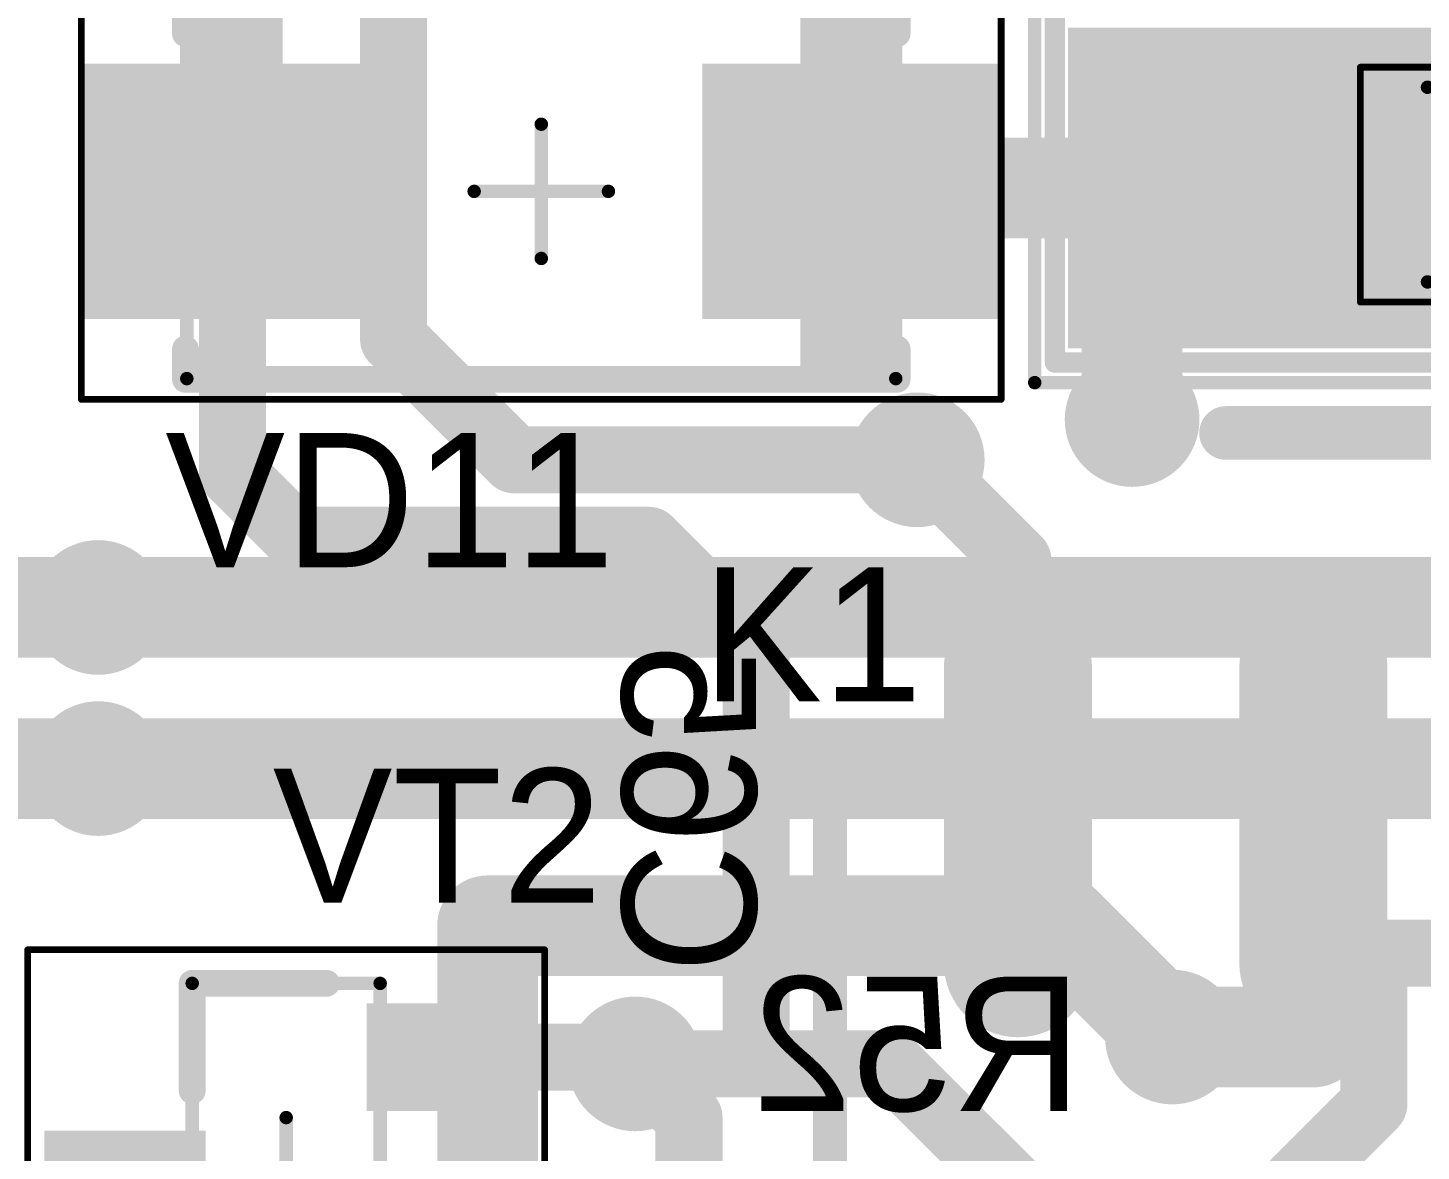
# Model space of a CAD drawing. Header units: millimetres. Extents: x 29 to 180, y 30 to 200.
# Drawn here: x 155.98 to 166.35, y 150.05 to 158.42 of the extents above; entities that cross this region are included whole.
import ezdxf

# ---------------------------------------------------------------- set-up
doc = ezdxf.new("R2010")
doc.units = ezdxf.units.MM
for name, color, linetype in [('BottomLayer', 5, 'Continuous'), ('BottomOverlay', 54, 'Continuous'), ('BottomPaste', 16, 'Continuous'), ('BottomSolder', 6, 'Continuous'), ('Mechanical13', 56, 'Continuous'), ('Mechanical15', 56, 'Continuous'), ('MultiLayer', 9, 'Continuous'), ('TopLayer', 1, 'Continuous'), ('TopOverlay', 2, 'Continuous'), ('TopPaste', 8, 'Continuous'), ('TopSolder', 216, 'Continuous'), ('ViaHoleLayer', 16, 'Continuous')]:
    doc.layers.add(name, color=color, linetype=linetype)

# ---------------------------------------------------------------- blocks, each defined once
blk = doc.blocks.new('DLW5BS_AH__410')
at = {"layer": 'Mechanical15', "const_width": 0.0999998}
for points in [[(-3.4249995, 3.04999898), (3.45000072, 3.04999898)], [(-3.4249995, -3.0250003), (-3.4249995, 3.04999898)], [(3.45000072, -3.0250003), (3.45000072, 3.04999898)], [(0, -0.50000154), (0, 0.499999)], [(-0.50000154, 0), (0.499999, 0)], [(-3.4249995, -3.0250003), (3.45000072, -3.0250003)]]:
    blk.add_lwpolyline(points, dxfattribs=at)
at = {"layer": 'Mechanical15', "const_width": 0.0499999}
for points in [[(-3.44999818, 3.04999898, 1), (-3.40000082, 3.04999898, 1)], [(-3.44999818, 3.04999898, 1), (-3.40000082, 3.04999898, 1)], [(3.42500204, 3.04999898, 1), (3.4749994, 3.04999898, 1)], [(3.42500204, 3.04999898, 1), (3.4749994, 3.04999898, 1)], [(-0.02499868, 0.499999, 1), (0.02499868, 0.499999, 1)], [(-0.52500022, 0, 1), (-0.47500286, 0, 1)], [(0.47500032, 0, 1), (0.52499768, 0, 1)], [(-0.02499868, -0.50000154, 1), (0.02499868, -0.50000154, 1)], [(-3.44999818, -3.0250003, 1), (-3.40000082, -3.0250003, 1)], [(-3.44999818, -3.0250003, 1), (-3.40000082, -3.0250003, 1)], [(3.42500204, -3.0250003, 1), (3.4749994, -3.0250003, 1)], [(3.42500204, -3.0250003, 1), (3.4749994, -3.0250003, 1)]]:
    blk.add_lwpolyline(points, format="xyb", close=True, dxfattribs=at)
at = {"layer": 'TopLayer'}
for points in [[(-3.0764988, 0.4826), (-0.4795012, 0.4826), (-3.0764988, 2.667), (-0.4795012, 2.667)], [(0.4795012, 0.4826), (3.0764988, 0.4826), (0.4795012, 2.667), (3.0764988, 2.667)], [(-3.0764988, -2.667), (-0.4795012, -2.667), (-3.0764988, -0.4826), (-0.4795012, -0.4826)], [(0.4795012, -2.667), (3.0764988, -2.667), (0.4795012, -0.4826), (3.0764988, -0.4826)]]:
    blk.add_solid(points, dxfattribs=at)
at = {"layer": 'TopOverlay'}
for points, const_width in [([(-3.2749998, -2.8750006), (-3.2749998, 2.89999928)], 0.1524), ([(-3.2749998, 2.89999928), (3.30000102, 2.89999928)], 0.1524), ([(3.30000102, -2.8750006), (3.30000102, 2.89999928)], 0.1524), ([(-3.2749998, -2.8750006), (3.30000102, -2.8750006)], 0.1524), ([(-2.00000108, -3.40000082), (2.00000108, -3.40000082)], 0.3999992)]:
    blk.add_lwpolyline(points, dxfattribs=dict(at, const_width=const_width))
for points, const_width in [([(-3.3130998, 2.89999928, 1), (-3.2368998, 2.89999928, 1)], 0.07619999999999999), ([(-3.3130998, 2.89999928, 1), (-3.2368998, 2.89999928, 1)], 0.07619999999999999), ([(3.26190102, 2.89999928, 1), (3.33810102, 2.89999928, 1)], 0.07619999999999999), ([(3.26190102, 2.89999928, 1), (3.33810102, 2.89999928, 1)], 0.07619999999999999), ([(-3.3130998, -2.8750006, 1), (-3.2368998, -2.8750006, 1)], 0.07619999999999999), ([(-3.3130998, -2.8750006, 1), (-3.2368998, -2.8750006, 1)], 0.07619999999999999), ([(3.26190102, -2.8750006, 1), (3.33810102, -2.8750006, 1)], 0.07619999999999999), ([(3.26190102, -2.8750006, 1), (3.33810102, -2.8750006, 1)], 0.07619999999999999), ([(-2.10000088, -3.40000082, 1), (-1.90000128, -3.40000082, 1)], 0.1999996), ([(1.90000128, -3.40000082, 1), (2.10000088, -3.40000082, 1)], 0.1999996)]:
    blk.add_lwpolyline(points, format="xyb", close=True, dxfattribs=dict(at, const_width=const_width))
at = {"layer": 'TopPaste'}
for points in [[(-3.0764988, 0.4826), (-0.4795012, 0.4826), (-3.0764988, 2.667), (-0.4795012, 2.667)], [(0.4795012, 0.4826), (3.0764988, 0.4826), (0.4795012, 2.667), (3.0764988, 2.667)], [(-3.0764988, -2.667), (-0.4795012, -2.667), (-3.0764988, -0.4826), (-0.4795012, -0.4826)], [(0.4795012, -2.667), (3.0764988, -2.667), (0.4795012, -0.4826), (3.0764988, -0.4826)]]:
    blk.add_solid(points, dxfattribs=at)
at = {"layer": 'TopSolder'}
for points in [[(-3.1780988, 0.381), (-0.3779012, 0.381), (-3.1780988, 2.7686), (-0.3779012, 2.7686)], [(0.3779012, 0.381), (3.1780988, 0.381), (0.3779012, 2.7686), (3.1780988, 2.7686)], [(-3.1780988, -2.7686), (-0.3779012, -2.7686), (-3.1780988, -0.381), (-0.3779012, -0.381)], [(0.3779012, -2.7686), (3.1780988, -2.7686), (0.3779012, -0.381), (3.1780988, -0.381)]]:
    blk.add_solid(points, dxfattribs=at)
blk = doc.blocks.new('SMD_L_L2_W1_25_B_411')
at = {"layer": 'BottomLayer'}
for points in [[(-1.4550009, 0.7349998), (-1.4550009, -0.7349998), (-0.36500054, 0.7349998), (-0.36500054, -0.7349998)], [(0.364998, 0.7349998), (0.364998, -0.7349998), (1.45499836, 0.7349998), (1.45499836, -0.7349998)]]:
    blk.add_solid(points, dxfattribs=at)
at = {"layer": 'BottomOverlay', "const_width": 0.1999996}
for points in [[(-0.0999998, 0.635), (0.0999998, 0.635)], [(-0.0999998, -0.635), (0.0999998, -0.635)]]:
    blk.add_lwpolyline(points, dxfattribs=at)
at = {"layer": 'BottomOverlay', "const_width": 0.0999998}
for points in [[(-0.1499997, 0.635, 1), (-0.0499999, 0.635, 1)], [(0.0499999, 0.635, 1), (0.1499997, 0.635, 1)], [(-0.1499997, -0.635, 1), (-0.0499999, -0.635, 1)], [(0.0499999, -0.635, 1), (0.1499997, -0.635, 1)]]:
    blk.add_lwpolyline(points, format="xyb", close=True, dxfattribs=at)
at = {"layer": 'BottomPaste'}
for points in [[(-1.4550009, 0.7349998), (-1.4550009, -0.7349998), (-0.36500054, 0.7349998), (-0.36500054, -0.7349998)], [(0.364998, 0.7349998), (0.364998, -0.7349998), (1.45499836, 0.7349998), (1.45499836, -0.7349998)]]:
    blk.add_solid(points, dxfattribs=at)
at = {"layer": 'BottomSolder'}
for points in [[(-1.5566009, 0.8365998), (-1.5566009, -0.8365998), (-0.26340054, 0.8365998), (-0.26340054, -0.8365998)], [(0.263398, 0.8365998), (0.263398, -0.8365998), (1.55659836, 0.8365998), (1.55659836, -0.8365998)]]:
    blk.add_solid(points, dxfattribs=at)
at = {"layer": 'Mechanical13', "const_width": 0.0999998}
for points in [[(-1.10000034, 0.72499982), (1.10000034, 0.72499982)], [(-1.10000034, -0.72499982), (-1.10000034, 0.72499982)], [(1.10000034, -0.72499982), (1.10000034, 0.72499982)], [(-1.10000034, -0.72499982), (1.10000034, -0.72499982)]]:
    blk.add_lwpolyline(points, dxfattribs=at)
at = {"layer": 'Mechanical13', "const_width": 0.0499999}
for points in [[(-1.12499902, 0.72499982, 1), (-1.07500166, 0.72499982, 1)], [(-1.12499902, 0.72499982, 1), (-1.07500166, 0.72499982, 1)], [(1.07500166, 0.72499982, 1), (1.12499902, 0.72499982, 1)], [(1.07500166, 0.72499982, 1), (1.12499902, 0.72499982, 1)], [(-1.12499902, -0.72499982, 1), (-1.07500166, -0.72499982, 1)], [(-1.12499902, -0.72499982, 1), (-1.07500166, -0.72499982, 1)], [(1.07500166, -0.72499982, 1), (1.12499902, -0.72499982, 1)], [(1.07500166, -0.72499982, 1), (1.12499902, -0.72499982, 1)]]:
    blk.add_lwpolyline(points, format="xyb", close=True, dxfattribs=at)
at = {"layer": 'Mechanical15'}
for points, const_width in [([(-1.59999934, 0.8749995199999999), (1.59999934, 0.8749995199999999)], 0.0499999), ([(-1.59999934, -0.8749995199999999), (-1.59999934, 0.8749995199999999)], 0.0499999), ([(1.59999934, -0.8749995199999999), (1.59999934, 0.8749995199999999)], 0.0499999), ([(0, -0.499999), (0, 0.499999)], 0.0999998), ([(-0.50000154, 0), (0.499999, 0)], 0.0999998), ([(-1.59999934, -0.8749995199999999), (1.59999934, -0.8749995199999999)], 0.0499999)]:
    blk.add_lwpolyline(points, dxfattribs=dict(at, const_width=const_width))
for points, const_width in [([(-1.61249868, 0.8749995199999999, 1), (-1.5875, 0.8749995199999999, 1)], 0.02499868), ([(-1.61249868, 0.8749995199999999, 1), (-1.5875, 0.8749995199999999, 1)], 0.02499868), ([(1.5875, 0.8749995199999999, 1), (1.61249868, 0.8749995199999999, 1)], 0.02499868), ([(1.5875, 0.8749995199999999, 1), (1.61249868, 0.8749995199999999, 1)], 0.02499868), ([(-0.02499868, 0.499999, 1), (0.02499868, 0.499999, 1)], 0.0499999), ([(-0.52500022, 0, 1), (-0.47500286, 0, 1)], 0.0499999), ([(0.47500032, 0, 1), (0.52499768, 0, 1)], 0.0499999), ([(-0.02499868, -0.499999, 1), (0.02499868, -0.499999, 1)], 0.0499999), ([(-1.61249868, -0.8749995199999999, 1), (-1.5875, -0.8749995199999999, 1)], 0.02499868), ([(-1.61249868, -0.8749995199999999, 1), (-1.5875, -0.8749995199999999, 1)], 0.02499868), ([(1.5875, -0.8749995199999999, 1), (1.61249868, -0.8749995199999999, 1)], 0.02499868), ([(1.5875, -0.8749995199999999, 1), (1.61249868, -0.8749995199999999, 1)], 0.02499868)]:
    blk.add_lwpolyline(points, format="xyb", close=True, dxfattribs=dict(at, const_width=const_width))
blk = doc.blocks.new('DO_214AC_NOPOLARITY_557')
at = {"layer": 'Mechanical13', "const_width": 0.0999998}
for points in [[(2.6399998, 1.39499848), (-2.6399998, 1.39499848)], [(-2.6399998, 1.39499848), (-2.6399998, -1.39500102)], [(2.6399998, 1.39499848), (2.6399998, -1.39500102)], [(2.6399998, -1.39500102), (-2.6399998, -1.39500102)]]:
    blk.add_lwpolyline(points, dxfattribs=at)
at = {"layer": 'Mechanical13', "const_width": 0.0499999}
for points in [[(-2.66499848, 1.39499848, 1), (-2.61500112, 1.39499848, 1)], [(-2.66499848, 1.39499848, 1), (-2.61500112, 1.39499848, 1)], [(2.61500112, 1.39499848, 1), (2.66499848, 1.39499848, 1)], [(2.61500112, 1.39499848, 1), (2.66499848, 1.39499848, 1)], [(-2.66499848, -1.39500102, 1), (-2.61500112, -1.39500102, 1)], [(-2.66499848, -1.39500102, 1), (-2.61500112, -1.39500102, 1)], [(2.61500112, -1.39500102, 1), (2.66499848, -1.39500102, 1)], [(2.61500112, -1.39500102, 1), (2.66499848, -1.39500102, 1)]]:
    blk.add_lwpolyline(points, format="xyb", close=True, dxfattribs=at)
at = {"layer": 'Mechanical13'}
blk.add_solid([(-2.6399744, -1.39499594), (-1.9298158, -1.39499594), (-2.6399744, 1.39500102), (-1.9298158, 1.39500102)], dxfattribs=at)
at = {"layer": 'Mechanical15'}
for points, const_width in [([(3.4249995, 1.54999944), (-3.4249995, 1.54999944)], 0.0499999), ([(-3.4249995, 1.54999944), (-3.4249995, -1.52500076)], 0.0499999), ([(3.4249995, 1.54999944), (3.4249995, -1.52500076)], 0.0499999), ([(0, 0.499999), (0, -0.50000154)], 0.0999998), ([(0.499999, 0), (-0.499999, 0)], 0.0999998), ([(3.4249995, -1.52500076), (-3.4249995, -1.52500076)], 0.0499999)]:
    blk.add_lwpolyline(points, dxfattribs=dict(at, const_width=const_width))
for points, const_width in [([(-3.43749884, 1.54999944, 1), (-3.41250016, 1.54999944, 1)], 0.02499868), ([(-3.43749884, 1.54999944, 1), (-3.41250016, 1.54999944, 1)], 0.02499868), ([(3.41250016, 1.54999944, 1), (3.43749884, 1.54999944, 1)], 0.02499868), ([(3.41250016, 1.54999944, 1), (3.43749884, 1.54999944, 1)], 0.02499868), ([(-0.02499868, 0.499999, 1), (0.02499868, 0.499999, 1)], 0.0499999), ([(-0.52499768, 0, 1), (-0.47500032, 0, 1)], 0.0499999), ([(0.47500032, 0, 1), (0.52499768, 0, 1)], 0.0499999), ([(-0.02499868, -0.50000154, 1), (0.02499868, -0.50000154, 1)], 0.0499999), ([(-3.43749884, -1.52500076, 1), (-3.41250016, -1.52500076, 1)], 0.02499868), ([(-3.43749884, -1.52500076, 1), (-3.41250016, -1.52500076, 1)], 0.02499868), ([(3.41250016, -1.52500076, 1), (3.43749884, -1.52500076, 1)], 0.02499868), ([(3.41250016, -1.52500076, 1), (3.43749884, -1.52500076, 1)], 0.02499868)]:
    blk.add_lwpolyline(points, format="xyb", close=True, dxfattribs=dict(at, const_width=const_width))
at = {"layer": 'TopLayer'}
for points in [[(-1.29999994, -0.8499983), (-1.29999994, 0.8499983), (-3.30000102, -0.8499983), (-3.30000102, 0.8499983)], [(3.30000102, -0.8499983), (3.30000102, 0.8499983), (1.29999994, -0.8499983), (1.29999994, 0.8499983)]]:
    blk.add_solid(points, dxfattribs=at)
at = {"layer": 'TopOverlay', "const_width": 0.1999996}
for points in [[(-2.64999978, 1.39999974), (-2.64999978, 1.17499892)], [(2.64999978, 1.39999974), (-2.64999978, 1.39999974)], [(2.64999978, 1.39999974), (2.64999978, 1.17499892)], [(-2.64999978, -1.17500146), (-2.64999978, -1.39999974)], [(2.64999978, -1.17500146), (2.64999978, -1.39999974)], [(2.64999978, -1.39999974), (-2.64999978, -1.39999974)]]:
    blk.add_lwpolyline(points, dxfattribs=at)
at = {"layer": 'TopOverlay', "const_width": 0.0999998}
for points in [[(-2.69999968, 1.39999974, 1), (-2.59999988, 1.39999974, 1)], [(-2.69999968, 1.39999974, 1), (-2.59999988, 1.39999974, 1)], [(2.59999988, 1.39999974, 1), (2.69999968, 1.39999974, 1)], [(2.59999988, 1.39999974, 1), (2.69999968, 1.39999974, 1)], [(-2.69999968, 1.17499892, 1), (-2.59999988, 1.17499892, 1)], [(2.59999988, 1.17499892, 1), (2.69999968, 1.17499892, 1)], [(-2.69999968, -1.17500146, 1), (-2.59999988, -1.17500146, 1)], [(2.59999988, -1.17500146, 1), (2.69999968, -1.17500146, 1)], [(-2.69999968, -1.39999974, 1), (-2.59999988, -1.39999974, 1)], [(-2.69999968, -1.39999974, 1), (-2.59999988, -1.39999974, 1)], [(2.59999988, -1.39999974, 1), (2.69999968, -1.39999974, 1)], [(2.59999988, -1.39999974, 1), (2.69999968, -1.39999974, 1)]]:
    blk.add_lwpolyline(points, format="xyb", close=True, dxfattribs=at)
at = {"layer": 'TopPaste'}
for points in [[(-1.29999994, -0.8499983), (-1.29999994, 0.8499983), (-3.30000102, -0.8499983), (-3.30000102, 0.8499983)], [(3.30000102, -0.8499983), (3.30000102, 0.8499983), (1.29999994, -0.8499983), (1.29999994, 0.8499983)]]:
    blk.add_solid(points, dxfattribs=at)
at = {"layer": 'TopSolder'}
for points in [[(-1.19839994, -0.9515982999999999), (-1.19839994, 0.9515982999999999), (-3.40160102, -0.9515982999999999), (-3.40160102, 0.9515982999999999)], [(3.40160102, -0.9515982999999999), (3.40160102, 0.9515982999999999), (1.19839994, -0.9515982999999999), (1.19839994, 0.9515982999999999)]]:
    blk.add_solid(points, dxfattribs=at)
blk = doc.blocks.new('SOT23_3_572')
at = {"layer": 'Mechanical13', "const_width": 0.0999998}
for points in [[(0.6999985999999999, 1.49999954), (-0.7000011399999999, 1.49999954)], [(-0.7000011399999999, 1.49999954), (-0.7000011399999999, -1.49999954)], [(0.6999985999999999, 1.49999954), (0.6999985999999999, -1.49999954)], [(0.6999985999999999, -1.49999954), (-0.7000011399999999, -1.49999954)]]:
    blk.add_lwpolyline(points, dxfattribs=at)
at = {"layer": 'Mechanical13', "const_width": 0.0499999}
for points in [[(-0.72499982, 1.49999954, 1), (-0.67500246, 1.49999954, 1)], [(-0.72499982, 1.49999954, 1), (-0.67500246, 1.49999954, 1)], [(0.67499992, 1.49999954, 1), (0.72499728, 1.49999954, 1)], [(0.67499992, 1.49999954, 1), (0.72499728, 1.49999954, 1)], [(-0.72499982, -1.49999954, 1), (-0.67500246, -1.49999954, 1)], [(-0.72499982, -1.49999954, 1), (-0.67500246, -1.49999954, 1)], [(0.67499992, -1.49999954, 1), (0.72499728, -1.49999954, 1)], [(0.67499992, -1.49999954, 1), (0.72499728, -1.49999954, 1)]]:
    blk.add_lwpolyline(points, format="xyb", close=True, dxfattribs=at)
at = {"layer": 'Mechanical15'}
for points, const_width in [([(1.92499996, 1.75000158), (-1.92499996, 1.75000158)], 0.0499999), ([(-1.92499996, 1.75000158), (-1.92499996, -1.74999904)], 0.0499999), ([(1.92499996, 1.75000158), (1.92499996, -1.74999904)], 0.0499999), ([(0, 0.50000154), (0, -0.499999)], 0.0999998), ([(0.499999, 0), (-0.499999, 0)], 0.0999998), ([(1.92499996, -1.74999904), (-1.92499996, -1.74999904)], 0.0499999)]:
    blk.add_lwpolyline(points, dxfattribs=dict(at, const_width=const_width))
for points, const_width in [([(-1.9374993, 1.75000158, 1), (-1.91250062, 1.75000158, 1)], 0.02499868), ([(-1.9374993, 1.75000158, 1), (-1.91250062, 1.75000158, 1)], 0.02499868), ([(1.91250062, 1.75000158, 1), (1.9374993, 1.75000158, 1)], 0.02499868), ([(1.91250062, 1.75000158, 1), (1.9374993, 1.75000158, 1)], 0.02499868), ([(-0.02499868, 0.50000154, 1), (0.02499868, 0.50000154, 1)], 0.0499999), ([(-0.52499768, 0, 1), (-0.47500032, 0, 1)], 0.0499999), ([(0.47500032, 0, 1), (0.52499768, 0, 1)], 0.0499999), ([(-0.02499868, -0.499999, 1), (0.02499868, -0.499999, 1)], 0.0499999), ([(-1.9374993, -1.74999904, 1), (-1.91250062, -1.74999904, 1)], 0.02499868), ([(-1.9374993, -1.74999904, 1), (-1.91250062, -1.74999904, 1)], 0.02499868), ([(1.91250062, -1.74999904, 1), (1.9374993, -1.74999904, 1)], 0.02499868), ([(1.91250062, -1.74999904, 1), (1.9374993, -1.74999904, 1)], 0.02499868)]:
    blk.add_lwpolyline(points, format="xyb", close=True, dxfattribs=dict(at, const_width=const_width))
at = {"layer": 'TopLayer'}
for points in [[(-0.7000011399999999, 0.6500012399999999), (-0.7000011399999999, 1.25000004), (-1.69999914, 0.6500012399999999), (-1.69999914, 1.25000004)], [(1.69999914, -0.2999994), (1.69999914, 0.2999994), (0.7000011399999999, -0.2999994), (0.7000011399999999, 0.2999994)], [(-0.7000011399999999, -1.2499975), (-0.7000011399999999, -0.6499986999999999), (-1.69999914, -1.2499975), (-1.69999914, -0.6499986999999999)]]:
    blk.add_solid(points, dxfattribs=at)
at = {"layer": 'TopOverlay'}
for points, const_width in [([(-1.07499912, 1.80000148, 1), (-1.32500116, 1.80000148, 1)], 0.2499995), ([(-1.3875004, 1.80000148, 1), (-1.26250192, 1.80000148, 1)], 0.12499848), ([(-1.13749836, 1.80000148, 1), (-1.01249988, 1.80000148, 1)], 0.12499848), ([(-0.3499993, 1.49999954, 1), (-0.2499995, 1.49999954, 1)], 0.0999998), ([(0.6499986999999999, 1.49999954, 1), (0.7499985, 1.49999954, 1)], 0.0999998), ([(0.6499986999999999, 1.49999954, 1), (0.7499985, 1.49999954, 1)], 0.0999998), ([(0.6499986999999999, 0.7000011399999999, 1), (0.7499985, 0.7000011399999999, 1)], 0.0999998), ([(0.6499986999999999, -0.6999985999999999, 1), (0.7499985, -0.6999985999999999, 1)], 0.0999998), ([(-0.3499993, -1.49999954, 1), (-0.2499995, -1.49999954, 1)], 0.0999998), ([(0.6499986999999999, -1.49999954, 1), (0.7499985, -1.49999954, 1)], 0.0999998), ([(0.6499986999999999, -1.49999954, 1), (0.7499985, -1.49999954, 1)], 0.0999998)]:
    blk.add_lwpolyline(points, format="xyb", close=True, dxfattribs=dict(at, const_width=const_width))
at = {"layer": 'TopOverlay', "const_width": 0.1999996}
for points in [[(0.6999985999999999, 1.49999954), (-0.2999994, 1.49999954)], [(0.6999985999999999, 1.49999954), (0.6999985999999999, 0.7000011399999999)], [(0.6999985999999999, -0.6999985999999999), (0.6999985999999999, -1.49999954)], [(0.6999985999999999, -1.49999954), (-0.2999994, -1.49999954)]]:
    blk.add_lwpolyline(points, dxfattribs=at)
at = {"layer": 'TopPaste'}
for points in [[(-0.7000011399999999, 0.6500012399999999), (-0.7000011399999999, 1.25000004), (-1.69999914, 0.6500012399999999), (-1.69999914, 1.25000004)], [(1.69999914, -0.2999994), (1.69999914, 0.2999994), (0.7000011399999999, -0.2999994), (0.7000011399999999, 0.2999994)], [(-0.7000011399999999, -1.2499975), (-0.7000011399999999, -0.6499986999999999), (-1.69999914, -1.2499975), (-1.69999914, -0.6499986999999999)]]:
    blk.add_solid(points, dxfattribs=at)
at = {"layer": 'TopSolder'}
for points in [[(-0.59840114, 0.54840124), (-0.59840114, 1.35160004), (-1.80159914, 0.54840124), (-1.80159914, 1.35160004)], [(1.80159914, -0.4015994), (1.80159914, 0.4015994), (0.59840114, -0.4015994), (0.59840114, 0.4015994)], [(-0.59840114, -1.3515975), (-0.59840114, -0.5483987), (-1.80159914, -1.3515975), (-1.80159914, -0.5483987)]]:
    blk.add_solid(points, dxfattribs=at)
blk = doc.blocks.new('FTR_B4GA_606')
at = {"layer": 'Mechanical13', "const_width": 0.254}
for points in [[(-0.1999996, -8.99999978), (-0.1999996, 1.49999954)], [(5.49999916, -8.99999978), (-0.1999996, -8.99999978)]]:
    blk.add_lwpolyline(points, dxfattribs=at)
at = {"layer": 'Mechanical13', "const_width": 0.127}
blk.add_lwpolyline([(-0.2634996, -8.99999978, 1), (-0.1364996, -8.99999978, 1)], format="xyb", close=True, dxfattribs=at)
blk.add_lwpolyline([(-0.2634996, -8.99999978, 1), (-0.1364996, -8.99999978, 1)], format="xyb", close=True, dxfattribs=at)
at = {"layer": 'TopLayer', "const_width": 0.90000074}
for points in [[(1.0999978, -5.400001899999999), (-1.0999978, -5.400001899999999)], [(1.0999978, -7.60000258), (-1.0999978, -7.60000258)]]:
    blk.add_lwpolyline(points, dxfattribs=at)
at = {"layer": 'TopLayer', "const_width": 0.4499991}
for points in [[(-1.32499862, -5.400001899999999, 1), (-0.8749969799999999, -5.400001899999999, 1)], [(0.8749969799999999, -5.400001899999999, 1), (1.32499862, -5.400001899999999, 1)], [(-1.32499862, -7.60000258, 1), (-0.8749969799999999, -7.60000258, 1)], [(0.8749969799999999, -7.60000258, 1), (1.32499862, -7.60000258, 1)]]:
    blk.add_lwpolyline(points, format="xyb", close=True, dxfattribs=at)
at = {"layer": 'TopOverlay', "const_width": 0.1999996}
for points in [[(-0.1999996, -4.60000096), (-0.1999996, -3.99999962)], [(-0.1999996, -6.7999991), (-0.1999996, -6.300000099999999)], [(-0.1999996, -8.99999978), (-0.1999996, -8.60000058)], [(5.49999916, -8.99999978), (-0.1999996, -8.99999978)]]:
    blk.add_lwpolyline(points, dxfattribs=at)
at = {"layer": 'TopOverlay', "const_width": 0.0999998}
for points in [[(-0.2499995, -4.60000096, 1), (-0.1499997, -4.60000096, 1)], [(-0.2499995, -6.300000099999999, 1), (-0.1499997, -6.300000099999999, 1)], [(-0.2499995, -6.7999991, 1), (-0.1499997, -6.7999991, 1)], [(-0.2499995, -8.60000058, 1), (-0.1499997, -8.60000058, 1)], [(-0.2499995, -8.99999978, 1), (-0.1499997, -8.99999978, 1)], [(-0.2499995, -8.99999978, 1), (-0.1499997, -8.99999978, 1)]]:
    blk.add_lwpolyline(points, format="xyb", close=True, dxfattribs=at)
at = {"layer": 'TopPaste', "const_width": 0.90000074}
for points in [[(1.0999978, -5.400001899999999), (-1.0999978, -5.400001899999999)], [(1.0999978, -7.60000258), (-1.0999978, -7.60000258)]]:
    blk.add_lwpolyline(points, dxfattribs=at)
at = {"layer": 'TopPaste', "const_width": 0.4499991}
for points in [[(-1.32499862, -5.400001899999999, 1), (-0.8749969799999999, -5.400001899999999, 1)], [(0.8749969799999999, -5.400001899999999, 1), (1.32499862, -5.400001899999999, 1)], [(-1.32499862, -7.60000258, 1), (-0.8749969799999999, -7.60000258, 1)], [(0.8749969799999999, -7.60000258, 1), (1.32499862, -7.60000258, 1)]]:
    blk.add_lwpolyline(points, format="xyb", close=True, dxfattribs=at)
at = {"layer": 'TopSolder', "const_width": 1.10320074}
for points in [[(1.0999978, -5.400001899999999), (-1.0999978, -5.400001899999999)], [(1.0999978, -7.60000258), (-1.0999978, -7.60000258)]]:
    blk.add_lwpolyline(points, dxfattribs=at)
at = {"layer": 'TopSolder', "const_width": 0.5515991}
for points in [[(-1.37579862, -5.400001899999999, 1), (-0.82419698, -5.400001899999999, 1)], [(0.82419698, -5.400001899999999, 1), (1.37579862, -5.400001899999999, 1)], [(-1.37579862, -7.60000258, 1), (-0.82419698, -7.60000258, 1)], [(0.82419698, -7.60000258, 1), (1.37579862, -7.60000258, 1)]]:
    blk.add_lwpolyline(points, format="xyb", close=True, dxfattribs=at)

msp = doc.modelspace()

# ---------------------------------------------------------------- linework, layer by layer
at = {"layer": 'BottomLayer'}
for points, const_width in [([(158.7000001, 156.10000022), (158.7000001, 186.69999998)], 0.499999), ([(164.2000018, 156.50000196), (164.9500003, 157.25000046)], 0.75000104), ([(164.9500003, 157.25000046), (166.58999956, 157.25000046)], 0.75000104), ([(164.2000018, 155.50000142), (164.2000018, 156.50000196)], 0.75000104), ([(158.7000001, 156.10000022), (159.5999983, 155.20000202)], 0.499999), ([(159.5999983, 155.20000202), (162.59999992, 155.20000202)], 0.499999), ([(156.50000196, 154.10000168), (168.95649978, 154.10000168)], 0.75000104), ([(156.50000196, 152.90000154), (169.10000216, 152.90000154)], 0.75000104), ([(159.40000124, 146.70000124), (159.40000124, 151.72900312)], 0.75000104), ([(159.40000124, 151.72900312), (163.67099854, 151.72900312)], 0.75000104), ([(163.67099854, 151.72900312), (164.5000012, 150.90000046)], 0.75000104), ([(166.00000074, 151.52500048), (168.70000042, 151.52500048)], 0.499999), ([(166.00000074, 150.39999892), (166.00000074, 151.52500048)], 0.499999), ([(160.50000158, 150.70000086), (160.90000078, 150.30000166)], 0.499999), ([(164.90000294, 149.30000112), (166.00000074, 150.39999892)], 0.499999), ([(160.90000078, 149.30000112), (160.90000078, 150.30000166)], 0.499999)]:
    msp.add_lwpolyline(points, dxfattribs=dict(at, const_width=const_width))
for points, const_width in [([(164.76250004, 157.25000046, 1), (165.13750056, 157.25000046, 1)], 0.37500052), ([(164.76250004, 157.25000046, 1), (165.13750056, 157.25000046, 1)], 0.37500052), ([(166.4024993, 157.25000046, 1), (166.77749982, 157.25000046, 1)], 0.37500052), ([(164.01250154, 156.50000196, 1), (164.38750206, 156.50000196, 1)], 0.37500052), ([(164.01250154, 156.50000196, 1), (164.38750206, 156.50000196, 1)], 0.37500052), ([(158.57500162, 156.10000022, 1), (158.82499858, 156.10000022, 1)], 0.2499995), ([(158.57500162, 156.10000022, 1), (158.82499858, 156.10000022, 1)], 0.2499995), ([(164.0000022, 155.50000142, 1), (164.4000014, 155.50000142, 1)], 0.3999992), ([(164.01250154, 155.50000142, 1), (164.38750206, 155.50000142, 1)], 0.37500052), ([(162.40000032, 155.20000202, 1), (162.79999952, 155.20000202, 1)], 0.3999992), ([(159.47499982, 155.20000202, 1), (159.72499678, 155.20000202, 1)], 0.2499995), ([(159.47499982, 155.20000202, 1), (159.72499678, 155.20000202, 1)], 0.2499995), ([(162.47500144, 155.20000202, 1), (162.7249984, 155.20000202, 1)], 0.2499995), ([(156.30000236, 154.10000168, 1), (156.70000156, 154.10000168, 1)], 0.3999992), ([(156.3125017, 154.10000168, 1), (156.68750222, 154.10000168, 1)], 0.37500052), ([(156.30000236, 152.90000154, 1), (156.70000156, 152.90000154, 1)], 0.3999992), ([(156.3125017, 152.90000154, 1), (156.68750222, 152.90000154, 1)], 0.37500052), ([(159.21250098, 151.72900312, 1), (159.5875015, 151.72900312, 1)], 0.37500052), ([(159.21250098, 151.72900312, 1), (159.5875015, 151.72900312, 1)], 0.37500052), ([(163.48349828, 151.72900312, 1), (163.8584988, 151.72900312, 1)], 0.37500052), ([(163.48349828, 151.72900312, 1), (163.8584988, 151.72900312, 1)], 0.37500052), ([(165.87500226, 151.52500048, 1), (166.12499922, 151.52500048, 1)], 0.2499995), ([(165.87500226, 151.52500048, 1), (166.12499922, 151.52500048, 1)], 0.2499995), ([(164.3000016, 150.90000046, 1), (164.7000008, 150.90000046, 1)], 0.3999992), ([(164.31250094, 150.90000046, 1), (164.68750146, 150.90000046, 1)], 0.37500052), ([(160.30000198, 150.70000086, 1), (160.70000118, 150.70000086, 1)], 0.3999992), ([(160.3750031, 150.70000086, 1), (160.62500006, 150.70000086, 1)], 0.2499995), ([(165.87500226, 150.39999892, 1), (166.12499922, 150.39999892, 1)], 0.2499995), ([(165.87500226, 150.39999892, 1), (166.12499922, 150.39999892, 1)], 0.2499995), ([(160.7750023, 150.30000166, 1), (161.02499926, 150.30000166, 1)], 0.2499995), ([(160.7750023, 150.30000166, 1), (161.02499926, 150.30000166, 1)], 0.2499995)]:
    msp.add_lwpolyline(points, format="xyb", close=True, dxfattribs=dict(at, const_width=const_width))
at = {"layer": 'BottomSolder', "const_width": 0.5015992}
for points in [[(163.9492022, 155.50000142, 1), (164.4508014, 155.50000142, 1)], [(162.34920032, 155.20000202, 1), (162.85079952, 155.20000202, 1)], [(156.24920236, 154.10000168, 1), (156.75080156, 154.10000168, 1)], [(156.24920236, 152.90000154, 1), (156.75080156, 152.90000154, 1)], [(164.2492016, 150.90000046, 1), (164.7508008, 150.90000046, 1)], [(160.24920198, 150.70000086, 1), (160.75080118, 150.70000086, 1)]]:
    msp.add_lwpolyline(points, format="xyb", close=True, dxfattribs=at)
at = {"layer": 'MultiLayer', "const_width": 0.3999992}
for points in [[(164.0000022, 155.50000142, 1), (164.4000014, 155.50000142, 1)], [(162.40000032, 155.20000202, 1), (162.79999952, 155.20000202, 1)], [(156.30000236, 154.10000168, 1), (156.70000156, 154.10000168, 1)], [(156.30000236, 152.90000154, 1), (156.70000156, 152.90000154, 1)], [(164.3000016, 150.90000046, 1), (164.7000008, 150.90000046, 1)], [(160.30000198, 150.70000086, 1), (160.70000118, 150.70000086, 1)]]:
    msp.add_lwpolyline(points, format="xyb", close=True, dxfattribs=at)
at = {"layer": 'TopLayer'}
for points, const_width in [([(157.49999996, 157.20000056), (157.49999996, 159.80000044)], 0.75000104), ([(162.10000092, 157.20000056), (162.10000092, 157.2251999)], 0.75000104), ([(162.10000092, 157.2251999), (165.12199386, 157.2251999)], 0.75000104), ([(164.2000018, 156.30320784), (165.12199386, 157.2251999)], 0.75000104), ([(157.49999996, 155.10000222), (157.49999996, 157.20000056)], 0.499999), ([(164.2000018, 155.50000142), (164.2000018, 156.30320784)], 0.75000104), ([(162.59999992, 155.20000202), (163.34999842, 154.45000352)], 0.499999), ([(157.49999996, 155.10000222), (158.0000015, 154.60000068)], 0.499999), ([(158.0000015, 154.60000068), (160.60000138, 154.60000068)], 0.499999), ([(160.60000138, 154.60000068), (161.39999978, 153.80000228)], 0.499999), ([(163.34999842, 152.5499997), (163.34999842, 154.45000352)], 0.499999), ([(138.82900352, 154.10000168), (156.50000196, 154.10000168)], 0.75000104), ([(161.39999978, 150.8000032), (161.39999978, 153.80000228)], 0.499999), ([(140.15000164, 152.90000154), (156.50000196, 152.90000154)], 0.75000104), ([(165.5499991, 150.90000046), (165.5499991, 152.5499997)], 0.75000104), ([(164.5000012, 150.90000046), (165.5499991, 150.90000046)], 0.75000104), ([(159.10000184, 150.74999568), (160.45000676, 150.74999568)], 0.499999), ([(160.45000676, 150.74999568), (160.50000158, 150.70000086)], 0.499999), ([(161.39999978, 150.8000032), (161.50000212, 150.70000086)], 0.499999), ([(160.50000158, 150.70000086), (161.50000212, 150.70000086)], 0.499999), ([(161.50000212, 150.70000086), (162.39999778, 150.70000086)], 0.499999), ([(162.39999778, 150.70000086), (162.40000032, 150.7000034)], 0.499999), ([(162.40000032, 150.7000034), (163.5000032, 149.60000052)], 0.499999)]:
    msp.add_lwpolyline(points, dxfattribs=dict(at, const_width=const_width))
for points, const_width in [([(157.3124997, 157.20000056, 1), (157.68750022, 157.20000056, 1)], 0.37500052), ([(161.91250066, 157.2251999, 1), (162.28750118, 157.2251999, 1)], 0.37500052), ([(161.91250066, 157.2251999, 1), (162.28750118, 157.2251999, 1)], 0.37500052), ([(161.91250066, 157.20000056, 1), (162.28750118, 157.20000056, 1)], 0.37500052), ([(164.9344936, 157.2251999, 1), (165.30949412, 157.2251999, 1)], 0.37500052), ([(164.9344936, 157.2251999, 1), (165.30949412, 157.2251999, 1)], 0.37500052), ([(157.37500148, 157.20000056, 1), (157.62499844, 157.20000056, 1)], 0.2499995), ([(164.01250154, 156.30320784, 1), (164.38750206, 156.30320784, 1)], 0.37500052), ([(164.01250154, 156.30320784, 1), (164.38750206, 156.30320784, 1)], 0.37500052), ([(164.0000022, 155.50000142, 1), (164.4000014, 155.50000142, 1)], 0.3999992), ([(164.01250154, 155.50000142, 1), (164.38750206, 155.50000142, 1)], 0.37500052), ([(162.40000032, 155.20000202, 1), (162.79999952, 155.20000202, 1)], 0.3999992), ([(162.47500144, 155.20000202, 1), (162.7249984, 155.20000202, 1)], 0.2499995), ([(157.37500148, 155.10000222, 1), (157.62499844, 155.10000222, 1)], 0.2499995), ([(157.37500148, 155.10000222, 1), (157.62499844, 155.10000222, 1)], 0.2499995), ([(157.87500302, 154.60000068, 1), (158.12499998, 154.60000068, 1)], 0.2499995), ([(157.87500302, 154.60000068, 1), (158.12499998, 154.60000068, 1)], 0.2499995), ([(160.4750029, 154.60000068, 1), (160.72499986, 154.60000068, 1)], 0.2499995), ([(160.4750029, 154.60000068, 1), (160.72499986, 154.60000068, 1)], 0.2499995), ([(163.22499994, 154.45000352, 1), (163.4749969, 154.45000352, 1)], 0.2499995), ([(163.22499994, 154.45000352, 1), (163.4749969, 154.45000352, 1)], 0.2499995), ([(156.30000236, 154.10000168, 1), (156.70000156, 154.10000168, 1)], 0.3999992), ([(156.3125017, 154.10000168, 1), (156.68750222, 154.10000168, 1)], 0.37500052), ([(161.2750013, 153.80000228, 1), (161.52499826, 153.80000228, 1)], 0.2499995), ([(161.2750013, 153.80000228, 1), (161.52499826, 153.80000228, 1)], 0.2499995), ([(156.30000236, 152.90000154, 1), (156.70000156, 152.90000154, 1)], 0.3999992), ([(156.3125017, 152.90000154, 1), (156.68750222, 152.90000154, 1)], 0.37500052), ([(165.36249884, 152.5499997, 1), (165.73749936, 152.5499997, 1)], 0.37500052), ([(163.22499994, 152.5499997, 1), (163.4749969, 152.5499997, 1)], 0.2499995), ([(164.3000016, 150.90000046, 1), (164.7000008, 150.90000046, 1)], 0.3999992), ([(164.31250094, 150.90000046, 1), (164.68750146, 150.90000046, 1)], 0.37500052), ([(165.36249884, 150.90000046, 1), (165.73749936, 150.90000046, 1)], 0.37500052), ([(165.36249884, 150.90000046, 1), (165.73749936, 150.90000046, 1)], 0.37500052), ([(160.30000198, 150.70000086, 1), (160.70000118, 150.70000086, 1)], 0.3999992), ([(158.97500336, 150.74999568, 1), (159.22500032, 150.74999568, 1)], 0.2499995), ([(160.32500828, 150.74999568, 1), (160.57500524, 150.74999568, 1)], 0.2499995), ([(160.32500828, 150.74999568, 1), (160.57500524, 150.74999568, 1)], 0.2499995), ([(161.2750013, 150.8000032, 1), (161.52499826, 150.8000032, 1)], 0.2499995), ([(161.2750013, 150.8000032, 1), (161.52499826, 150.8000032, 1)], 0.2499995), ([(160.3750031, 150.70000086, 1), (160.62500006, 150.70000086, 1)], 0.2499995), ([(160.3750031, 150.70000086, 1), (160.62500006, 150.70000086, 1)], 0.2499995), ([(161.37500364, 150.70000086, 1), (161.6250006, 150.70000086, 1)], 0.2499995), ([(161.37500364, 150.70000086, 1), (161.6250006, 150.70000086, 1)], 0.2499995), ([(161.37500364, 150.70000086, 1), (161.6250006, 150.70000086, 1)], 0.2499995), ([(162.2749993, 150.70000086, 1), (162.52499626, 150.70000086, 1)], 0.2499995), ([(162.2749993, 150.70000086, 1), (162.52499626, 150.70000086, 1)], 0.2499995), ([(162.27500184, 150.7000034, 1), (162.5249988, 150.7000034, 1)], 0.2499995), ([(162.27500184, 150.7000034, 1), (162.5249988, 150.7000034, 1)], 0.2499995)]:
    msp.add_lwpolyline(points, format="xyb", close=True, dxfattribs=dict(at, const_width=const_width))
at = {"layer": 'TopSolder', "const_width": 0.5015992}
for points in [[(163.9492022, 155.50000142, 1), (164.4508014, 155.50000142, 1)], [(162.34920032, 155.20000202, 1), (162.85079952, 155.20000202, 1)], [(156.24920236, 154.10000168, 1), (156.75080156, 154.10000168, 1)], [(156.24920236, 152.90000154, 1), (156.75080156, 152.90000154, 1)], [(164.2492016, 150.90000046, 1), (164.7508008, 150.90000046, 1)], [(160.24920198, 150.70000086, 1), (160.75080118, 150.70000086, 1)]]:
    msp.add_lwpolyline(points, format="xyb", close=True, dxfattribs=at)
at = {"layer": 'ViaHoleLayer', "const_width": 0.2499995}
for points in [[(164.07500332, 155.50000142, 1), (164.32500028, 155.50000142, 1)], [(162.47500144, 155.20000202, 1), (162.7249984, 155.20000202, 1)], [(156.37500348, 154.10000168, 1), (156.62500044, 154.10000168, 1)], [(156.37500348, 152.90000154, 1), (156.62500044, 152.90000154, 1)], [(164.37500272, 150.90000046, 1), (164.62499968, 150.90000046, 1)], [(160.3750031, 150.70000086, 1), (160.62500006, 150.70000086, 1)]]:
    msp.add_lwpolyline(points, format="xyb", close=True, dxfattribs=at)

# ---------------------------------------------------------------- block references
msp.add_blockref('DLW5BS_AH__410', (166.89999386, 158.7999999))
for name, p, rotation in [('DO_214AC_NOPOLARITY_557', (159.80000044, 157.20000056), 180), ('SMD_L_L2_W1_25_B_411', (167.50000028, 157.25000046), 360), ('FTR_B4GA_606', (170.950001, 152.5499997), 270), ('SOT23_3_572', (157.9000017, 149.79999758), 180)]:
    msp.add_blockref(name, p, dxfattribs=dict(rotation=rotation))

# ---------------------------------------------------------------- texts
at = {"layer": 'BottomOverlay', "text_generation_flag": 2}
msp.add_text('C65', height=1.00000054, rotation=270, dxfattribs=at).set_placement((160.40000178, 151.37500078))
msp.add_text('R52', height=1.00000054, dxfattribs=at).set_placement((163.82500128, 150.35000156))
at = {"layer": 'TopOverlay'}
for s, p in [('VD11', (157.00000096, 154.40000108)), ('K1', (161.00000058, 153.40000054)), ('VT2', (157.8000019, 151.89999846))]:
    msp.add_text(s, height=1.00000054, dxfattribs=at).set_placement(p)

doc.saveas('drawing.dxf')
